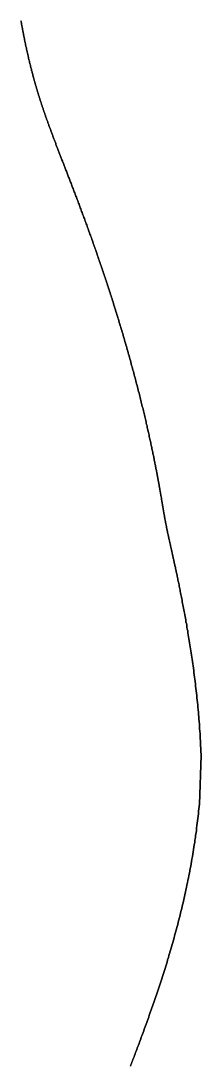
# Model space of a CAD drawing. Header units: inches. Extents: x 130170 to 284068, y 377793 to 804530.
# Drawn here: x 261013.1 to 261031.1, y 750183.5 to 750288.6 of the extents above; entities that cross this region are included whole.
import ezdxf

# ---------------------------------------------------------------- set-up
doc = ezdxf.new("R2010")
doc.units = ezdxf.units.IN
doc.header["$MEASUREMENT"] = 0
doc.layers.add('muni_il', color=7, linetype='Continuous')

msp = doc.modelspace()

# ---------------------------------------------------------------- linework, layer by layer
at = {"layer": 'muni_il'}
for points in [[(261024.05, 750183.48), (261024.1, 750183.61), (261024.15, 750183.74), (261024.2, 750183.88), (261024.25, 750184.01), (261024.3, 750184.15), (261024.36, 750184.29), (261024.41, 750184.43), (261024.46, 750184.57), (261024.52, 750184.71), (261024.57, 750184.86), (261024.63, 750185.01), (261024.68, 750185.15), (261024.74, 750185.3), (261024.79, 750185.45), (261024.85, 750185.61), (261024.91, 750185.76), (261024.97, 750185.91), (261025.02, 750186.07), (261025.08, 750186.23), (261025.14, 750186.39), (261025.2, 750186.55), (261025.26, 750186.71), (261025.32, 750186.88), (261025.38, 750187.04), (261025.44, 750187.21), (261025.5, 750187.38), (261025.57, 750187.55), (261025.63, 750187.72), (261025.69, 750187.89), (261025.75, 750188.07), (261025.82, 750188.25), (261025.88, 750188.42), (261025.94, 750188.6), (261026.01, 750188.78), (261026.07, 750188.97), (261026.14, 750189.15), (261026.2, 750189.34), (261026.27, 750189.52), (261026.33, 750189.71), (261026.4, 750189.9), (261026.46, 750190.09), (261026.53, 750190.28), (261026.59, 750190.48), (261026.66, 750190.67), (261026.73, 750190.87), (261026.79, 750191.07), (261026.86, 750191.27), (261026.92, 750191.47), (261026.99, 750191.67), (261027.06, 750191.87), (261027.12, 750192.07), (261027.19, 750192.28), (261027.26, 750192.49), (261027.32, 750192.69), (261027.39, 750192.9), (261027.45, 750193.11), (261027.52, 750193.32), (261027.59, 750193.54), (261027.65, 750193.75), (261027.72, 750193.96), (261027.78, 750194.18), (261027.85, 750194.4), (261027.91, 750194.61), (261027.98, 750194.83), (261028.04, 750195.05), (261028.11, 750195.27), (261028.17, 750195.49), (261028.23, 750195.71), (261028.3, 750195.94), (261028.36, 750196.16), (261028.42, 750196.38), (261028.48, 750196.61), (261028.55, 750196.84), (261028.61, 750197.06), (261028.67, 750197.29), (261028.73, 750197.52), (261028.79, 750197.75), (261028.85, 750197.97), (261028.91, 750198.2), (261028.96, 750198.43), (261029.02, 750198.67), (261029.08, 750198.9), (261029.14, 750199.13), (261029.19, 750199.36), (261029.25, 750199.59), (261029.3, 750199.83), (261029.36, 750200.06), (261029.41, 750200.29), (261029.46, 750200.53), (261029.51, 750200.76), (261029.57, 750201), (261029.62, 750201.23), (261029.67, 750201.47), (261029.72, 750201.71), (261029.77, 750201.94), (261029.81, 750202.18), (261029.86, 750202.41), (261029.91, 750202.65), (261029.96, 750202.89), (261030, 750203.13), (261030.05, 750203.36), (261030.09, 750203.6), (261030.13, 750203.84), (261030.18, 750204.08), (261030.22, 750204.32), (261030.26, 750204.56), (261030.3, 750204.8), (261030.34, 750205.03), (261030.38, 750205.27), (261030.41, 750205.51), (261030.45, 750205.75), (261030.49, 750205.99), (261030.52, 750206.23), (261030.56, 750206.47), (261030.59, 750206.71), (261030.63, 750206.95), (261030.66, 750207.19), (261030.69, 750207.43), (261030.72, 750207.68), (261030.75, 750207.92), (261030.78, 750208.16), (261030.81, 750208.4), (261030.84, 750208.64), (261030.87, 750208.88), (261030.89, 750209.12), (261030.92, 750209.36), (261030.94, 750209.6), (261030.97, 750209.85), (261031.13, 750214.75), (261031.11, 750215.24), (261031.1, 750215.48), (261031.09, 750215.72), (261031.08, 750215.96), (261031.07, 750216.21), (261031.05, 750216.45), (261031.04, 750216.69), (261031.03, 750216.93), (261031.01, 750217.18), (261030.99, 750217.42), (261030.98, 750217.66), (261030.96, 750217.9), (261030.94, 750218.14), (261030.92, 750218.38), (261030.9, 750218.62), (261030.88, 750218.86), (261030.86, 750219.1), (261030.84, 750219.34), (261030.82, 750219.58), (261030.8, 750219.82), (261030.77, 750220.06), (261030.75, 750220.3), (261030.72, 750220.53), (261030.7, 750220.77), (261030.67, 750221.01), (261030.65, 750221.24), (261030.62, 750221.47), (261030.59, 750221.71), (261030.56, 750221.94), (261030.54, 750222.17), (261030.51, 750222.4), (261030.48, 750222.63), (261030.45, 750222.85), (261030.42, 750223.08), (261030.39, 750223.3), (261030.36, 750223.53), (261030.33, 750223.75), (261030.3, 750223.97), (261030.27, 750224.19), (261030.24, 750224.41), (261030.2, 750224.62), (261030.17, 750224.84), (261030.14, 750225.05), (261030.11, 750225.26), (261030.08, 750225.47), (261030.04, 750225.67), (261030.01, 750225.88), (261029.98, 750226.08), (261029.95, 750226.29), (261029.91, 750226.48), (261029.88, 750226.68), (261029.85, 750226.88), (261029.82, 750227.07), (261029.79, 750227.26), (261029.75, 750227.45), (261029.72, 750227.64), (261029.69, 750227.83), (261029.66, 750228.01), (261029.62, 750228.19), (261029.59, 750228.37), (261029.56, 750228.55), (261029.53, 750228.72), (261029.5, 750228.89), (261029.47, 750229.07), (261029.44, 750229.23), (261029.41, 750229.4), (261029.38, 750229.56), (261029.34, 750229.73), (261029.31, 750229.89), (261029.28, 750230.04), (261029.25, 750230.2), (261029.23, 750230.35), (261029.2, 750230.5), (261029.17, 750230.65), (261029.14, 750230.8), (261029.11, 750230.94), (261029.08, 750231.09), (261029.05, 750231.23), (261029.03, 750231.37), (261029, 750231.5), (261028.97, 750231.64), (261028.94, 750231.77), (261028.92, 750231.9), (261028.89, 750232.03), (261028.87, 750232.16), (261028.84, 750232.28), (261028.81, 750232.4), (261028.79, 750232.52), (261028.77, 750232.64), (261028.74, 750232.76), (261028.72, 750232.87), (261028.69, 750232.99), (261028.67, 750233.1), (261028.65, 750233.21), (261028.62, 750233.32), (261028.6, 750233.42), (261028.58, 750233.53), (261028.56, 750233.63), (261028.53, 750233.73), (261028.51, 750233.83), (261028.49, 750233.93), (261028.47, 750234.03), (261028.45, 750234.12), (261028.43, 750234.21), (261028.41, 750234.31), (261028.39, 750234.4), (261028.37, 750234.49), (261028.35, 750234.57), (261028.33, 750234.66), (261028.31, 750234.74), (261028.29, 750234.83), (261028.28, 750234.91), (261028.26, 750234.99), (261028.24, 750235.07), (261028.22, 750235.15), (261028.21, 750235.22), (261028.19, 750235.3), (261028.17, 750235.38), (261028.16, 750235.45), (261028.14, 750235.52), (261028.12, 750235.59), (261028.11, 750235.66), (261028.09, 750235.73), (261028.08, 750235.8), (261028.06, 750235.87), (261028.05, 750235.93), (261028.03, 750236), (261028.02, 750236.06), (261028.01, 750236.12), (261027.99, 750236.19), (261027.98, 750236.25), (261027.96, 750236.31), (261027.95, 750236.37), (261027.94, 750236.43), (261027.93, 750236.49), (261027.91, 750236.54), (261027.9, 750236.6), (261027.89, 750236.66), (261027.88, 750236.71), (261027.86, 750236.77), (261027.85, 750236.82), (261027.84, 750236.88), (261027.83, 750236.93), (261027.82, 750236.98), (261027.81, 750237.03), (261027.8, 750237.08), (261027.78, 750237.14), (261027.77, 750237.19), (261027.76, 750237.24), (261027.75, 750237.29), (261027.74, 750237.34), (261027.73, 750237.38), (261027.72, 750237.43), (261027.71, 750237.48), (261027.7, 750237.53), (261027.69, 750237.58), (261027.68, 750237.62), (261027.67, 750237.67), (261027.66, 750237.72), (261027.65, 750237.76), (261027.65, 750237.81), (261027.64, 750237.86), (261027.63, 750237.9), (261027.62, 750237.95), (261027.61, 750237.99), (261027.6, 750238.04), (261027.59, 750238.09), (261027.58, 750238.13), (261027.57, 750238.18), (261027.57, 750238.22), (261027.56, 750238.27), (261027.55, 750238.31), (261027.54, 750238.36), (261027.53, 750238.41), (261027.52, 750238.45), (261027.51, 750238.5), (261027.51, 750238.54), (261027.5, 750238.59), (261027.49, 750238.64), (261027.48, 750238.68), (261027.47, 750238.73), (261027.46, 750238.78), (261027.46, 750238.83), (261027.45, 750238.87), (261027.44, 750238.92), (261027.43, 750238.97), (261027.42, 750239.02), (261027.41, 750239.07), (261027.41, 750239.12), (261027.4, 750239.17), (261027.39, 750239.22), (261027.38, 750239.27), (261027.37, 750239.32), (261027.36, 750239.37), (261027.35, 750239.42), (261027.34, 750239.47), (261027.34, 750239.53), (261027.33, 750239.58), (261027.32, 750239.63), (261027.31, 750239.69), (261027.3, 750239.74), (261027.29, 750239.8), (261027.28, 750239.85), (261027.27, 750239.91), (261027.26, 750239.97), (261027.25, 750240.03), (261027.24, 750240.08), (261027.23, 750240.14), (261027.22, 750240.2), (261027.21, 750240.27), (261027.2, 750240.33), (261027.19, 750240.39), (261027.18, 750240.45), (261027.17, 750240.52), (261027.16, 750240.58), (261027.15, 750240.65), (261027.14, 750240.71), (261027.12, 750240.78), (261027.11, 750240.85), (261027.1, 750240.92), (261027.09, 750240.99), (261027.08, 750241.06), (261027.06, 750241.13), (261027.05, 750241.2), (261027.04, 750241.27), (261027.03, 750241.35), (261027.01, 750241.42), (261027, 750241.5), (261026.99, 750241.57), (261026.97, 750241.65), (261026.96, 750241.73), (261026.94, 750241.81), (261026.93, 750241.89), (261026.92, 750241.97), (261026.9, 750242.05), (261026.89, 750242.14), (261026.87, 750242.22), (261026.85, 750242.31), (261026.84, 750242.39), (261026.82, 750242.48), (261026.81, 750242.57), (261026.79, 750242.66), (261026.77, 750242.75), (261026.76, 750242.84), (261026.74, 750242.93), (261026.72, 750243.03), (261026.7, 750243.12), (261026.69, 750243.22), (261026.67, 750243.31), (261026.65, 750243.41), (261026.63, 750243.51), (261026.61, 750243.61), (261026.59, 750243.71), (261026.57, 750243.81), (261026.55, 750243.92), (261026.53, 750244.02), (261026.51, 750244.13), (261026.49, 750244.23), (261026.47, 750244.34), (261026.44, 750244.45), (261026.42, 750244.56), (261026.4, 750244.67), (261026.38, 750244.78), (261026.35, 750244.89), (261026.33, 750245), (261026.31, 750245.12), (261026.28, 750245.23), (261026.26, 750245.35), (261026.24, 750245.47), (261026.21, 750245.59), (261026.19, 750245.71), (261026.16, 750245.83), (261026.13, 750245.95), (261026.11, 750246.07), (261026.08, 750246.19), (261026.05, 750246.32), (261026.03, 750246.44), (261026, 750246.57), (261025.97, 750246.7), (261025.94, 750246.82), (261025.92, 750246.95), (261025.89, 750247.08), (261025.86, 750247.21), (261025.83, 750247.34), (261025.8, 750247.48), (261025.77, 750247.61), (261025.74, 750247.74), (261025.71, 750247.88), (261025.67, 750248.02), (261025.64, 750248.15), (261025.61, 750248.29), (261025.58, 750248.43), (261025.55, 750248.57), (261025.51, 750248.71), (261025.48, 750248.85), (261025.45, 750248.99), (261025.41, 750249.13), (261025.38, 750249.27), (261025.35, 750249.42), (261025.31, 750249.56), (261025.28, 750249.71), (261025.24, 750249.85), (261025.2, 750250), (261025.17, 750250.14), (261025.13, 750250.29), (261025.1, 750250.44), (261025.06, 750250.59), (261025.02, 750250.74), (261024.98, 750250.89), (261024.95, 750251.04), (261024.91, 750251.19), (261024.87, 750251.34), (261024.83, 750251.49), (261024.79, 750251.65), (261024.75, 750251.8), (261024.71, 750251.95), (261024.67, 750252.11), (261024.63, 750252.26), (261024.59, 750252.41), (261024.55, 750252.57), (261024.51, 750252.72), (261024.47, 750252.88), (261024.43, 750253.04), (261024.39, 750253.19), (261024.34, 750253.35), (261024.3, 750253.51), (261024.26, 750253.67), (261024.22, 750253.82), (261024.17, 750253.98), (261024.13, 750254.14), (261024.09, 750254.3), (261024.04, 750254.46), (261024, 750254.62), (261023.95, 750254.77), (261023.91, 750254.93), (261023.87, 750255.09), (261023.82, 750255.25), (261023.78, 750255.41), (261023.73, 750255.57), (261023.68, 750255.73), (261023.64, 750255.89), (261023.59, 750256.05), (261023.55, 750256.21), (261023.5, 750256.37), (261023.45, 750256.53), (261023.41, 750256.69), (261023.36, 750256.85), (261023.31, 750257.01), (261023.27, 750257.17), (261023.22, 750257.33), (261023.17, 750257.49), (261023.13, 750257.65), (261023.08, 750257.81), (261023.03, 750257.97), (261022.98, 750258.13), (261022.93, 750258.29), (261022.89, 750258.45), (261022.84, 750258.61), (261022.79, 750258.77), (261022.74, 750258.93), (261022.69, 750259.09), (261022.64, 750259.24), (261022.59, 750259.4), (261022.55, 750259.56), (261022.5, 750259.72), (261022.45, 750259.87), (261022.4, 750260.03), (261022.35, 750260.19), (261022.3, 750260.34), (261022.25, 750260.5), (261022.2, 750260.66), (261022.15, 750260.81), (261022.1, 750260.97), (261022.05, 750261.12), (261022, 750261.28), (261021.95, 750261.43), (261021.9, 750261.58), (261021.85, 750261.74), (261021.8, 750261.89), (261021.76, 750262.04), (261021.71, 750262.2), (261021.66, 750262.35), (261021.61, 750262.5), (261021.56, 750262.65), (261021.51, 750262.8), (261021.46, 750262.95), (261021.41, 750263.1), (261021.36, 750263.25), (261021.31, 750263.4), (261021.26, 750263.54), (261021.21, 750263.69), (261021.16, 750263.84), (261021.11, 750263.98), (261021.06, 750264.13), (261021.01, 750264.27), (261020.96, 750264.42), (261020.91, 750264.56), (261020.86, 750264.71), (261020.81, 750264.85), (261020.76, 750264.99), (261020.71, 750265.13), (261020.67, 750265.28), (261020.62, 750265.42), (261020.57, 750265.56), (261020.52, 750265.7), (261020.47, 750265.84), (261020.42, 750265.97), (261020.37, 750266.11), (261020.32, 750266.25), (261020.28, 750266.39), (261020.23, 750266.52), (261020.18, 750266.66), (261020.13, 750266.79), (261020.08, 750266.93), (261020.04, 750267.06), (261019.99, 750267.19), (261019.94, 750267.32), (261019.89, 750267.46), (261019.85, 750267.59), (261019.8, 750267.72), (261019.75, 750267.85), (261019.71, 750267.98), (261019.66, 750268.1), (261019.61, 750268.23), (261019.57, 750268.36), (261019.52, 750268.49), (261019.47, 750268.61), (261019.43, 750268.74), (261019.38, 750268.86), (261019.34, 750268.99), (261019.29, 750269.11), (261019.24, 750269.23), (261019.2, 750269.35), (261019.15, 750269.47), (261019.11, 750269.59), (261019.06, 750269.71), (261019.02, 750269.83), (261018.98, 750269.95), (261018.93, 750270.07), (261018.89, 750270.19), (261018.84, 750270.3), (261018.8, 750270.42), (261018.76, 750270.54), (261018.71, 750270.65), (261018.67, 750270.76), (261018.63, 750270.88), (261018.58, 750270.99), (261018.54, 750271.1), (261018.5, 750271.21), (261018.46, 750271.33), (261018.42, 750271.44), (261018.37, 750271.55), (261018.33, 750271.65), (261018.29, 750271.76), (261018.25, 750271.87), (261018.21, 750271.98), (261018.17, 750272.08), (261018.13, 750272.19), (261018.09, 750272.3), (261018.05, 750272.4), (261018.01, 750272.5), (261017.97, 750272.61), (261017.93, 750272.71), (261017.89, 750272.81), (261017.85, 750272.91), (261017.81, 750273.01), (261017.77, 750273.12), (261017.73, 750273.22), (261017.7, 750273.31), (261017.66, 750273.41), (261017.62, 750273.51), (261017.58, 750273.61), (261017.55, 750273.71), (261017.51, 750273.8), (261017.47, 750273.9), (261017.43, 750273.99), (261017.4, 750274.09), (261017.36, 750274.18), (261017.32, 750274.28), (261017.29, 750274.37), (261017.25, 750274.46), (261017.22, 750274.55), (261017.18, 750274.65), (261017.15, 750274.74), (261017.11, 750274.83), (261017.08, 750274.92), (261017.04, 750275.01), (261017.01, 750275.1), (261016.97, 750275.18), (261016.94, 750275.27), (261016.91, 750275.36), (261016.87, 750275.45), (261016.84, 750275.53), (261016.81, 750275.62), (261016.77, 750275.71), (261016.74, 750275.79), (261016.71, 750275.88), (261016.68, 750275.96), (261016.65, 750276.04), (261016.61, 750276.13), (261016.58, 750276.21), (261016.55, 750276.29), (261016.52, 750276.38), (261016.49, 750276.46), (261016.46, 750276.54), (261016.43, 750276.62), (261016.4, 750276.7), (261016.37, 750276.78), (261016.34, 750276.86), (261016.31, 750276.94), (261016.28, 750277.02), (261016.25, 750277.1), (261016.22, 750277.18), (261016.19, 750277.25), (261016.16, 750277.33), (261016.13, 750277.41), (261016.1, 750277.49), (261016.07, 750277.56), (261016.05, 750277.64), (261016.02, 750277.71), (261015.99, 750277.79), (261015.96, 750277.87), (261015.93, 750277.94), (261015.91, 750278.02), (261015.88, 750278.09), (261015.85, 750278.16), (261015.83, 750278.24), (261015.8, 750278.31), (261015.77, 750278.38), (261015.75, 750278.46), (261015.72, 750278.53), (261015.7, 750278.6), (261015.67, 750278.68), (261015.64, 750278.75), (261015.62, 750278.82), (261015.59, 750278.89), (261015.57, 750278.96), (261015.54, 750279.03), (261015.52, 750279.1), (261015.49, 750279.17), (261015.47, 750279.24), (261015.45, 750279.32), (261015.42, 750279.39), (261015.4, 750279.45), (261015.37, 750279.52), (261015.35, 750279.59), (261015.33, 750279.66), (261015.3, 750279.73), (261015.28, 750279.8), (261015.26, 750279.87), (261015.23, 750279.94), (261015.21, 750280.01), (261015.19, 750280.08), (261015.16, 750280.14), (261015.14, 750280.21), (261015.12, 750280.28), (261015.1, 750280.35), (261015.08, 750280.42), (261015.05, 750280.48), (261015.03, 750280.55), (261015.01, 750280.62), (261014.99, 750280.69), (261014.97, 750280.75), (261014.95, 750280.82), (261014.92, 750280.89), (261014.9, 750280.96), (261014.88, 750281.02), (261014.86, 750281.09), (261014.84, 750281.16), (261014.82, 750281.22), (261014.8, 750281.29), (261014.78, 750281.36), (261014.76, 750281.42), (261014.74, 750281.49), (261014.72, 750281.56), (261014.7, 750281.62), (261014.68, 750281.69), (261014.66, 750281.76), (261014.64, 750281.82), (261014.62, 750281.89), (261014.6, 750281.95), (261014.58, 750282.02), (261014.56, 750282.09), (261014.54, 750282.15), (261014.52, 750282.22), (261014.5, 750282.29), (261014.48, 750282.35), (261014.47, 750282.42), (261014.45, 750282.49), (261014.43, 750282.55), (261014.41, 750282.62), (261014.39, 750282.69), (261014.37, 750282.75), (261014.36, 750282.82), (261014.34, 750282.89), (261014.32, 750282.95), (261014.3, 750283.02), (261014.28, 750283.09), (261014.26, 750283.15), (261014.25, 750283.22), (261014.23, 750283.29), (261014.21, 750283.35), (261014.19, 750283.42), (261014.18, 750283.49), (261014.16, 750283.56), (261014.14, 750283.62), (261014.12, 750283.69), (261014.11, 750283.76), (261014.09, 750283.83), (261014.07, 750283.89), (261014.06, 750283.96), (261014.04, 750284.03), (261014.02, 750284.1), (261014.01, 750284.17), (261013.99, 750284.23), (261013.97, 750284.3), (261013.96, 750284.37), (261013.94, 750284.44), (261013.92, 750284.51), (261013.91, 750284.58), (261013.89, 750284.64), (261013.87, 750284.71), (261013.86, 750284.78), (261013.84, 750284.85), (261013.83, 750284.92), (261013.81, 750284.99), (261013.79, 750285.06), (261013.78, 750285.13), (261013.76, 750285.2), (261013.75, 750285.27), (261013.73, 750285.34), (261013.71, 750285.41), (261013.7, 750285.48), (261013.68, 750285.55), (261013.67, 750285.62), (261013.65, 750285.69), (261013.64, 750285.76), (261013.62, 750285.83), (261013.61, 750285.91), (261013.59, 750285.98), (261013.57, 750286.05), (261013.56, 750286.12), (261013.54, 750286.19), (261013.53, 750286.26), (261013.51, 750286.34), (261013.5, 750286.41), (261013.48, 750286.48), (261013.47, 750286.55), (261013.45, 750286.63), (261013.44, 750286.7), (261013.43, 750286.77), (261013.41, 750286.84), (261013.4, 750286.92), (261013.38, 750286.99), (261013.37, 750287.07), (261013.35, 750287.14), (261013.34, 750287.21), (261013.32, 750287.29), (261013.31, 750287.36), (261013.29, 750287.44), (261013.28, 750287.51), (261013.27, 750287.59), (261013.25, 750287.66), (261013.24, 750287.74), (261013.22, 750287.81), (261013.21, 750287.89), (261013.19, 750287.96), (261013.18, 750288.04), (261013.17, 750288.11), (261013.15, 750288.19), (261013.14, 750288.27), (261013.12, 750288.34), (261013.11, 750288.42), (261013.1, 750288.5), (261013.08, 750288.57), (261013.07, 750288.65)], [(261013.07, 750288.65), (261013.08, 750288.57), (261013.1, 750288.5), (261013.11, 750288.42), (261013.12, 750288.34), (261013.14, 750288.27), (261013.15, 750288.19), (261013.17, 750288.11), (261013.18, 750288.04), (261013.19, 750287.96), (261013.21, 750287.89), (261013.22, 750287.81), (261013.24, 750287.74), (261013.25, 750287.66), (261013.27, 750287.59), (261013.28, 750287.51), (261013.29, 750287.44), (261013.31, 750287.36), (261013.32, 750287.29), (261013.34, 750287.21), (261013.35, 750287.14), (261013.37, 750287.07), (261013.38, 750286.99), (261013.4, 750286.92), (261013.41, 750286.84), (261013.43, 750286.77), (261013.44, 750286.7), (261013.45, 750286.63), (261013.47, 750286.55), (261013.48, 750286.48), (261013.5, 750286.41), (261013.51, 750286.34), (261013.53, 750286.26), (261013.54, 750286.19), (261013.56, 750286.12), (261013.57, 750286.05), (261013.59, 750285.98), (261013.61, 750285.91), (261013.62, 750285.83), (261013.64, 750285.76), (261013.65, 750285.69), (261013.67, 750285.62), (261013.68, 750285.55), (261013.7, 750285.48), (261013.71, 750285.41), (261013.73, 750285.34), (261013.75, 750285.27), (261013.76, 750285.2), (261013.78, 750285.13), (261013.79, 750285.06), (261013.81, 750284.99), (261013.83, 750284.92), (261013.84, 750284.85), (261013.86, 750284.78), (261013.87, 750284.71), (261013.89, 750284.64), (261013.91, 750284.58), (261013.92, 750284.51), (261013.94, 750284.44), (261013.96, 750284.37), (261013.97, 750284.3), (261013.99, 750284.23), (261014.01, 750284.17), (261014.02, 750284.1), (261014.04, 750284.03), (261014.06, 750283.96), (261014.07, 750283.89), (261014.09, 750283.83), (261014.11, 750283.76), (261014.12, 750283.69), (261014.14, 750283.62), (261014.16, 750283.56), (261014.18, 750283.49), (261014.19, 750283.42), (261014.21, 750283.35), (261014.23, 750283.29), (261014.25, 750283.22), (261014.26, 750283.15), (261014.28, 750283.09), (261014.3, 750283.02), (261014.32, 750282.95), (261014.34, 750282.89), (261014.36, 750282.82), (261014.37, 750282.75), (261014.39, 750282.69), (261014.41, 750282.62), (261014.43, 750282.55), (261014.45, 750282.49), (261014.47, 750282.42), (261014.48, 750282.35), (261014.5, 750282.29), (261014.52, 750282.22), (261014.54, 750282.15), (261014.56, 750282.09), (261014.58, 750282.02), (261014.6, 750281.95), (261014.62, 750281.89), (261014.64, 750281.82), (261014.66, 750281.76), (261014.68, 750281.69), (261014.7, 750281.62), (261014.72, 750281.56), (261014.74, 750281.49), (261014.76, 750281.42), (261014.78, 750281.36), (261014.8, 750281.29), (261014.82, 750281.22), (261014.84, 750281.16), (261014.86, 750281.09), (261014.88, 750281.02), (261014.9, 750280.96), (261014.92, 750280.89), (261014.95, 750280.82), (261014.97, 750280.75), (261014.99, 750280.69), (261015.01, 750280.62), (261015.03, 750280.55), (261015.05, 750280.48), (261015.08, 750280.42), (261015.1, 750280.35), (261015.12, 750280.28), (261015.14, 750280.21), (261015.16, 750280.14), (261015.19, 750280.08), (261015.21, 750280.01), (261015.23, 750279.94), (261015.26, 750279.87), (261015.28, 750279.8), (261015.3, 750279.73), (261015.33, 750279.66), (261015.35, 750279.59), (261015.37, 750279.52), (261015.4, 750279.45), (261015.42, 750279.39), (261015.45, 750279.32), (261015.47, 750279.24), (261015.49, 750279.17), (261015.52, 750279.1), (261015.54, 750279.03), (261015.57, 750278.96), (261015.59, 750278.89), (261015.62, 750278.82), (261015.64, 750278.75), (261015.67, 750278.68), (261015.7, 750278.6), (261015.72, 750278.53), (261015.75, 750278.46), (261015.77, 750278.38), (261015.8, 750278.31), (261015.83, 750278.24), (261015.85, 750278.16), (261015.88, 750278.09), (261015.91, 750278.02), (261015.93, 750277.94), (261015.96, 750277.87), (261015.99, 750277.79), (261016.02, 750277.71), (261016.05, 750277.64), (261016.07, 750277.56), (261016.1, 750277.49), (261016.13, 750277.41), (261016.16, 750277.33), (261016.19, 750277.25), (261016.22, 750277.18), (261016.25, 750277.1), (261016.28, 750277.02), (261016.31, 750276.94), (261016.34, 750276.86), (261016.37, 750276.78), (261016.4, 750276.7), (261016.43, 750276.62), (261016.46, 750276.54), (261016.49, 750276.46), (261016.52, 750276.38), (261016.55, 750276.29), (261016.58, 750276.21), (261016.61, 750276.13), (261016.65, 750276.04), (261016.68, 750275.96), (261016.71, 750275.88), (261016.74, 750275.79), (261016.77, 750275.71), (261016.81, 750275.62), (261016.84, 750275.53), (261016.87, 750275.45), (261016.91, 750275.36), (261016.94, 750275.27), (261016.97, 750275.18), (261017.01, 750275.1), (261017.04, 750275.01), (261017.08, 750274.92), (261017.11, 750274.83), (261017.15, 750274.74), (261017.18, 750274.65), (261017.22, 750274.55), (261017.25, 750274.46), (261017.29, 750274.37), (261017.32, 750274.28), (261017.36, 750274.18), (261017.4, 750274.09), (261017.43, 750273.99), (261017.47, 750273.9), (261017.51, 750273.8), (261017.55, 750273.71), (261017.58, 750273.61), (261017.62, 750273.51), (261017.66, 750273.41), (261017.7, 750273.31), (261017.73, 750273.22), (261017.77, 750273.12), (261017.81, 750273.01), (261017.85, 750272.91), (261017.89, 750272.81), (261017.93, 750272.71), (261017.97, 750272.61), (261018.01, 750272.5), (261018.05, 750272.4), (261018.09, 750272.3), (261018.13, 750272.19), (261018.17, 750272.08), (261018.21, 750271.98), (261018.25, 750271.87), (261018.29, 750271.76), (261018.33, 750271.65), (261018.37, 750271.55), (261018.42, 750271.44), (261018.46, 750271.33), (261018.5, 750271.21), (261018.54, 750271.1), (261018.58, 750270.99), (261018.63, 750270.88), (261018.67, 750270.76), (261018.71, 750270.65), (261018.76, 750270.54), (261018.8, 750270.42), (261018.84, 750270.3), (261018.89, 750270.19), (261018.93, 750270.07), (261018.98, 750269.95), (261019.02, 750269.83), (261019.06, 750269.71), (261019.11, 750269.59), (261019.15, 750269.47), (261019.2, 750269.35), (261019.24, 750269.23), (261019.29, 750269.11), (261019.34, 750268.99), (261019.38, 750268.86), (261019.43, 750268.74), (261019.47, 750268.61), (261019.52, 750268.49), (261019.57, 750268.36), (261019.61, 750268.23), (261019.66, 750268.1), (261019.71, 750267.98), (261019.75, 750267.85), (261019.8, 750267.72), (261019.85, 750267.59), (261019.89, 750267.46), (261019.94, 750267.32), (261019.99, 750267.19), (261020.04, 750267.06), (261020.08, 750266.93), (261020.13, 750266.79), (261020.18, 750266.66), (261020.23, 750266.52), (261020.28, 750266.39), (261020.32, 750266.25), (261020.37, 750266.11), (261020.42, 750265.97), (261020.47, 750265.84), (261020.52, 750265.7), (261020.57, 750265.56), (261020.62, 750265.42), (261020.67, 750265.28), (261020.71, 750265.13), (261020.76, 750264.99), (261020.81, 750264.85), (261020.86, 750264.71), (261020.91, 750264.56), (261020.96, 750264.42), (261021.01, 750264.27), (261021.06, 750264.13), (261021.11, 750263.98), (261021.16, 750263.84), (261021.21, 750263.69), (261021.26, 750263.54), (261021.31, 750263.4), (261021.36, 750263.25), (261021.41, 750263.1), (261021.46, 750262.95), (261021.51, 750262.8), (261021.56, 750262.65), (261021.61, 750262.5), (261021.66, 750262.35), (261021.71, 750262.2), (261021.76, 750262.04), (261021.8, 750261.89), (261021.85, 750261.74), (261021.9, 750261.58), (261021.95, 750261.43), (261022, 750261.28), (261022.05, 750261.12), (261022.1, 750260.97), (261022.15, 750260.81), (261022.2, 750260.66), (261022.25, 750260.5), (261022.3, 750260.34), (261022.35, 750260.19), (261022.4, 750260.03), (261022.45, 750259.87), (261022.5, 750259.72), (261022.55, 750259.56), (261022.59, 750259.4), (261022.64, 750259.24), (261022.69, 750259.09), (261022.74, 750258.93), (261022.79, 750258.77), (261022.84, 750258.61), (261022.89, 750258.45), (261022.93, 750258.29), (261022.98, 750258.13), (261023.03, 750257.97), (261023.08, 750257.81), (261023.13, 750257.65), (261023.17, 750257.49), (261023.22, 750257.33), (261023.27, 750257.17), (261023.31, 750257.01), (261023.36, 750256.85), (261023.41, 750256.69), (261023.45, 750256.53), (261023.5, 750256.37), (261023.55, 750256.21), (261023.59, 750256.05), (261023.64, 750255.89), (261023.68, 750255.73), (261023.73, 750255.57), (261023.78, 750255.41), (261023.82, 750255.25), (261023.87, 750255.09), (261023.91, 750254.93), (261023.95, 750254.77), (261024, 750254.62), (261024.04, 750254.46), (261024.09, 750254.3), (261024.13, 750254.14), (261024.17, 750253.98), (261024.22, 750253.82), (261024.26, 750253.67), (261024.3, 750253.51), (261024.34, 750253.35), (261024.39, 750253.19), (261024.43, 750253.04), (261024.47, 750252.88), (261024.51, 750252.72), (261024.55, 750252.57), (261024.59, 750252.41), (261024.63, 750252.26), (261024.67, 750252.11), (261024.71, 750251.95), (261024.75, 750251.8), (261024.79, 750251.65), (261024.83, 750251.49), (261024.87, 750251.34), (261024.91, 750251.19), (261024.95, 750251.04), (261024.98, 750250.89), (261025.02, 750250.74), (261025.06, 750250.59), (261025.1, 750250.44), (261025.13, 750250.29), (261025.17, 750250.14), (261025.2, 750250), (261025.24, 750249.85), (261025.28, 750249.71), (261025.31, 750249.56), (261025.35, 750249.42), (261025.38, 750249.27), (261025.41, 750249.13), (261025.45, 750248.99), (261025.48, 750248.85), (261025.51, 750248.71), (261025.55, 750248.57), (261025.58, 750248.43), (261025.61, 750248.29), (261025.64, 750248.15), (261025.67, 750248.02), (261025.71, 750247.88), (261025.74, 750247.74), (261025.77, 750247.61), (261025.8, 750247.48), (261025.83, 750247.34), (261025.86, 750247.21), (261025.89, 750247.08), (261025.92, 750246.95), (261025.94, 750246.82), (261025.97, 750246.7), (261026, 750246.57), (261026.03, 750246.44), (261026.05, 750246.32), (261026.08, 750246.19), (261026.11, 750246.07), (261026.13, 750245.95), (261026.16, 750245.83), (261026.19, 750245.71), (261026.21, 750245.59), (261026.24, 750245.47), (261026.26, 750245.35), (261026.28, 750245.23), (261026.31, 750245.12), (261026.33, 750245), (261026.35, 750244.89), (261026.38, 750244.78), (261026.4, 750244.67), (261026.42, 750244.56), (261026.44, 750244.45), (261026.47, 750244.34), (261026.49, 750244.23), (261026.51, 750244.13), (261026.53, 750244.02), (261026.55, 750243.92), (261026.57, 750243.81), (261026.59, 750243.71), (261026.61, 750243.61), (261026.63, 750243.51), (261026.65, 750243.41), (261026.67, 750243.31), (261026.69, 750243.22), (261026.7, 750243.12), (261026.72, 750243.03), (261026.74, 750242.93), (261026.76, 750242.84), (261026.77, 750242.75), (261026.79, 750242.66), (261026.81, 750242.57), (261026.82, 750242.48), (261026.84, 750242.39), (261026.85, 750242.31), (261026.87, 750242.22), (261026.89, 750242.14), (261026.9, 750242.05), (261026.92, 750241.97), (261026.93, 750241.89), (261026.94, 750241.81), (261026.96, 750241.73), (261026.97, 750241.65), (261026.99, 750241.57), (261027, 750241.5), (261027.01, 750241.42), (261027.03, 750241.35), (261027.04, 750241.27), (261027.05, 750241.2), (261027.06, 750241.13), (261027.08, 750241.06), (261027.09, 750240.99), (261027.1, 750240.92), (261027.11, 750240.85), (261027.12, 750240.78), (261027.14, 750240.71), (261027.15, 750240.65), (261027.16, 750240.58), (261027.17, 750240.52), (261027.18, 750240.45), (261027.19, 750240.39), (261027.2, 750240.33), (261027.21, 750240.27), (261027.22, 750240.2), (261027.23, 750240.14), (261027.24, 750240.08), (261027.25, 750240.03), (261027.26, 750239.97), (261027.27, 750239.91), (261027.28, 750239.85), (261027.29, 750239.8), (261027.3, 750239.74), (261027.31, 750239.69), (261027.32, 750239.63), (261027.33, 750239.58), (261027.34, 750239.53), (261027.34, 750239.47), (261027.35, 750239.42), (261027.36, 750239.37), (261027.37, 750239.32), (261027.38, 750239.27), (261027.39, 750239.22), (261027.4, 750239.17), (261027.41, 750239.12), (261027.41, 750239.07), (261027.42, 750239.02), (261027.43, 750238.97), (261027.44, 750238.92), (261027.45, 750238.87), (261027.46, 750238.83), (261027.46, 750238.78), (261027.47, 750238.73), (261027.48, 750238.68), (261027.49, 750238.64), (261027.5, 750238.59), (261027.51, 750238.54), (261027.51, 750238.5), (261027.52, 750238.45), (261027.53, 750238.41), (261027.54, 750238.36), (261027.55, 750238.31), (261027.56, 750238.27), (261027.57, 750238.22), (261027.57, 750238.18), (261027.58, 750238.13), (261027.59, 750238.09), (261027.6, 750238.04), (261027.61, 750237.99), (261027.62, 750237.95), (261027.63, 750237.9), (261027.64, 750237.86), (261027.65, 750237.81), (261027.65, 750237.76), (261027.66, 750237.72), (261027.67, 750237.67), (261027.68, 750237.62), (261027.69, 750237.58), (261027.7, 750237.53), (261027.71, 750237.48), (261027.72, 750237.43), (261027.73, 750237.38), (261027.74, 750237.34), (261027.75, 750237.29), (261027.76, 750237.24), (261027.77, 750237.19), (261027.78, 750237.14), (261027.8, 750237.08), (261027.81, 750237.03), (261027.82, 750236.98), (261027.83, 750236.93), (261027.84, 750236.88), (261027.85, 750236.82), (261027.86, 750236.77), (261027.88, 750236.71), (261027.89, 750236.66), (261027.9, 750236.6), (261027.91, 750236.54), (261027.93, 750236.49), (261027.94, 750236.43), (261027.95, 750236.37), (261027.96, 750236.31), (261027.98, 750236.25), (261027.99, 750236.19), (261028.01, 750236.12), (261028.02, 750236.06), (261028.03, 750236), (261028.05, 750235.93), (261028.06, 750235.87), (261028.08, 750235.8), (261028.09, 750235.73), (261028.11, 750235.66), (261028.12, 750235.59), (261028.14, 750235.52), (261028.16, 750235.45), (261028.17, 750235.38), (261028.19, 750235.3), (261028.21, 750235.22), (261028.22, 750235.15), (261028.24, 750235.07), (261028.26, 750234.99), (261028.28, 750234.91), (261028.29, 750234.83), (261028.31, 750234.74), (261028.33, 750234.66), (261028.35, 750234.57), (261028.37, 750234.49), (261028.39, 750234.4), (261028.41, 750234.31), (261028.43, 750234.21), (261028.45, 750234.12), (261028.47, 750234.03), (261028.49, 750233.93), (261028.51, 750233.83), (261028.53, 750233.73), (261028.56, 750233.63), (261028.58, 750233.53), (261028.6, 750233.42), (261028.62, 750233.32), (261028.65, 750233.21), (261028.67, 750233.1), (261028.69, 750232.99), (261028.72, 750232.87), (261028.74, 750232.76), (261028.77, 750232.64), (261028.79, 750232.52), (261028.81, 750232.4), (261028.84, 750232.28), (261028.87, 750232.16), (261028.89, 750232.03), (261028.92, 750231.9), (261028.94, 750231.77), (261028.97, 750231.64), (261029, 750231.5), (261029.03, 750231.37), (261029.05, 750231.23), (261029.08, 750231.09), (261029.11, 750230.94), (261029.14, 750230.8), (261029.17, 750230.65), (261029.2, 750230.5), (261029.23, 750230.35), (261029.25, 750230.2), (261029.28, 750230.04), (261029.31, 750229.89), (261029.34, 750229.73), (261029.38, 750229.56), (261029.41, 750229.4), (261029.44, 750229.23), (261029.47, 750229.07), (261029.5, 750228.89), (261029.53, 750228.72), (261029.56, 750228.55), (261029.59, 750228.37), (261029.62, 750228.19), (261029.66, 750228.01), (261029.69, 750227.83), (261029.72, 750227.64), (261029.75, 750227.45), (261029.79, 750227.26), (261029.82, 750227.07), (261029.85, 750226.88), (261029.88, 750226.68), (261029.91, 750226.48), (261029.95, 750226.29), (261029.98, 750226.08), (261030.01, 750225.88), (261030.04, 750225.67), (261030.08, 750225.47), (261030.11, 750225.26), (261030.14, 750225.05), (261030.17, 750224.84), (261030.2, 750224.62), (261030.24, 750224.41), (261030.27, 750224.19), (261030.3, 750223.97), (261030.33, 750223.75), (261030.36, 750223.53), (261030.39, 750223.3), (261030.42, 750223.08), (261030.45, 750222.85), (261030.48, 750222.63), (261030.51, 750222.4), (261030.54, 750222.17), (261030.56, 750221.94), (261030.59, 750221.71), (261030.62, 750221.47), (261030.65, 750221.24), (261030.67, 750221.01), (261030.7, 750220.77), (261030.72, 750220.53), (261030.75, 750220.3), (261030.77, 750220.06), (261030.8, 750219.82), (261030.82, 750219.58), (261030.84, 750219.34), (261030.86, 750219.1), (261030.88, 750218.86), (261030.9, 750218.62), (261030.92, 750218.38), (261030.94, 750218.14), (261030.96, 750217.9), (261030.98, 750217.66), (261030.99, 750217.42), (261031.01, 750217.18), (261031.03, 750216.93), (261031.04, 750216.69), (261031.05, 750216.45), (261031.07, 750216.21), (261031.08, 750215.96), (261031.09, 750215.72), (261031.1, 750215.48), (261031.11, 750215.24), (261031.13, 750214.75), (261030.97, 750209.85), (261030.94, 750209.6), (261030.92, 750209.36), (261030.89, 750209.12), (261030.87, 750208.88), (261030.84, 750208.64), (261030.81, 750208.4), (261030.78, 750208.16), (261030.75, 750207.92), (261030.72, 750207.68), (261030.69, 750207.43), (261030.66, 750207.19), (261030.63, 750206.95), (261030.59, 750206.71), (261030.56, 750206.47), (261030.52, 750206.23), (261030.49, 750205.99), (261030.45, 750205.75), (261030.41, 750205.51), (261030.38, 750205.27), (261030.34, 750205.03), (261030.3, 750204.8), (261030.26, 750204.56), (261030.22, 750204.32), (261030.18, 750204.08), (261030.13, 750203.84), (261030.09, 750203.6), (261030.05, 750203.36), (261030, 750203.13), (261029.96, 750202.89), (261029.91, 750202.65), (261029.86, 750202.41), (261029.81, 750202.18), (261029.77, 750201.94), (261029.72, 750201.71), (261029.67, 750201.47), (261029.62, 750201.23), (261029.57, 750201), (261029.51, 750200.76), (261029.46, 750200.53), (261029.41, 750200.29), (261029.36, 750200.06), (261029.3, 750199.83), (261029.25, 750199.59), (261029.19, 750199.36), (261029.14, 750199.13), (261029.08, 750198.9), (261029.02, 750198.67), (261028.96, 750198.43), (261028.91, 750198.2), (261028.85, 750197.97), (261028.79, 750197.75), (261028.73, 750197.52), (261028.67, 750197.29), (261028.61, 750197.06), (261028.55, 750196.84), (261028.48, 750196.61), (261028.42, 750196.38), (261028.36, 750196.16), (261028.3, 750195.94), (261028.23, 750195.71), (261028.17, 750195.49), (261028.11, 750195.27), (261028.04, 750195.05), (261027.98, 750194.83), (261027.91, 750194.61), (261027.85, 750194.4), (261027.78, 750194.18), (261027.72, 750193.96), (261027.65, 750193.75), (261027.59, 750193.54), (261027.52, 750193.32), (261027.45, 750193.11), (261027.39, 750192.9), (261027.32, 750192.69), (261027.26, 750192.49), (261027.19, 750192.28), (261027.12, 750192.07), (261027.06, 750191.87), (261026.99, 750191.67), (261026.92, 750191.47), (261026.86, 750191.27), (261026.79, 750191.07), (261026.73, 750190.87), (261026.66, 750190.67), (261026.59, 750190.48), (261026.53, 750190.28), (261026.46, 750190.09), (261026.4, 750189.9), (261026.33, 750189.71), (261026.27, 750189.52), (261026.2, 750189.34), (261026.14, 750189.15), (261026.07, 750188.97), (261026.01, 750188.78), (261025.94, 750188.6), (261025.88, 750188.42), (261025.82, 750188.25), (261025.75, 750188.07), (261025.69, 750187.89), (261025.63, 750187.72), (261025.57, 750187.55), (261025.5, 750187.38), (261025.44, 750187.21), (261025.38, 750187.04), (261025.32, 750186.88), (261025.26, 750186.71), (261025.2, 750186.55), (261025.14, 750186.39), (261025.08, 750186.23), (261025.02, 750186.07), (261024.97, 750185.91), (261024.91, 750185.76), (261024.85, 750185.61), (261024.79, 750185.45), (261024.74, 750185.3), (261024.68, 750185.15), (261024.63, 750185.01), (261024.57, 750184.86), (261024.52, 750184.71), (261024.46, 750184.57), (261024.41, 750184.43), (261024.36, 750184.29), (261024.3, 750184.15), (261024.25, 750184.01), (261024.2, 750183.88), (261024.15, 750183.74), (261024.1, 750183.61), (261024.05, 750183.48)]]:
    msp.add_lwpolyline(points, dxfattribs=at)

doc.saveas('drawing.dxf')
